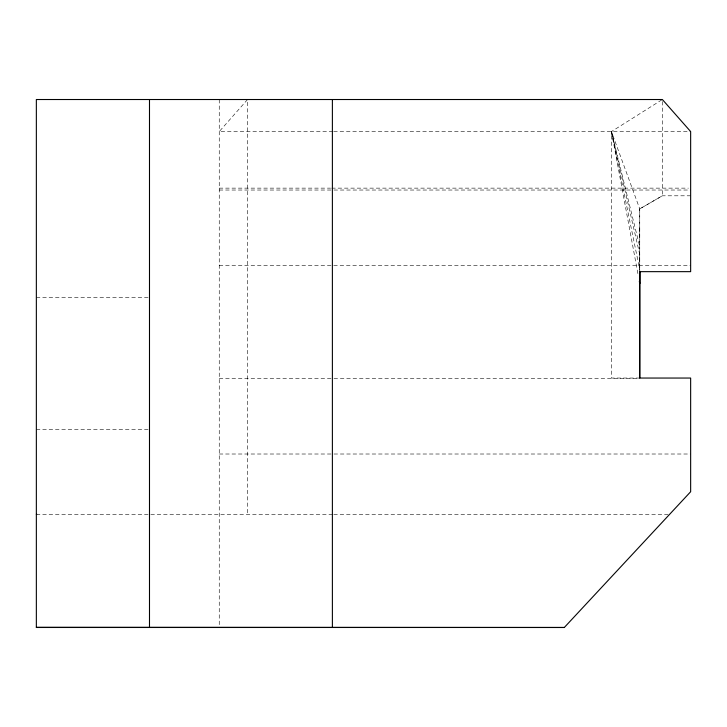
<?xml version="1.0" encoding="UTF-8"?>
<svg xmlns="http://www.w3.org/2000/svg" width="727" height="727" viewBox="0 0 727 727"><rect width="100%" height="100%" fill="white"/><g stroke="black" fill="none" stroke-linecap="round" stroke-linejoin="round"><path stroke-width="0.55" stroke-dasharray="3.63 2.73" d="M639.742 270.19L639.742 208.876L662.37 195.799L662.37 99.517L611.452 131.578L639.742 208.876L639.742 271.653M639.742 208.876L662.37 195.799L690.65 195.799M332.839 131.569L219.254 131.569L247.534 99.517L247.534 514.343M333.702 131.569L690.65 131.578M219.254 188.139L330.567 188.139M331.703 188.139L688.378 188.139M219.254 190.029L332.839 190.029M333.975 190.029L690.65 190.029M219.254 265.446L332.593 265.446M333.72 265.446L690.65 265.446M36.35 297.507L148.353 297.507M639.742 378.049L611.452 378.049L611.452 131.578L639.742 246.589M219.254 378.585L332.839 378.585M333.975 378.585L638.397 378.585M36.35 429.493L148.353 429.493M219.254 454.012L332.839 454.012M333.975 454.012L690.65 454.012M36.35 514.343L332.63 514.343M333.766 514.343L669.594 514.343M637.888 273.597L611.452 131.578L639.742 254.405L639.742 260.393M611.452 131.578L639.742 269.59M639.742 227.742L639.742 237.502M639.742 264.165L639.742 269.981M219.254 99.517L219.254 627.31"/><path stroke-width="1.09" d="M639.742 378.049L639.742 271.653L690.65 271.653L690.65 131.569L662.37 99.517L36.35 99.517L36.35 627.483L564.316 627.483L690.65 491.725L690.65 378.049L639.742 378.049L639.742 271.325M36.35 514.343L36.913 514.343M36.35 627.31L564.316 627.483M639.333 281.358L639.742 283.575L639.742 271.116M332.384 99.517L332.384 627.483M149.489 99.517L149.489 627.483"/></g></svg>
